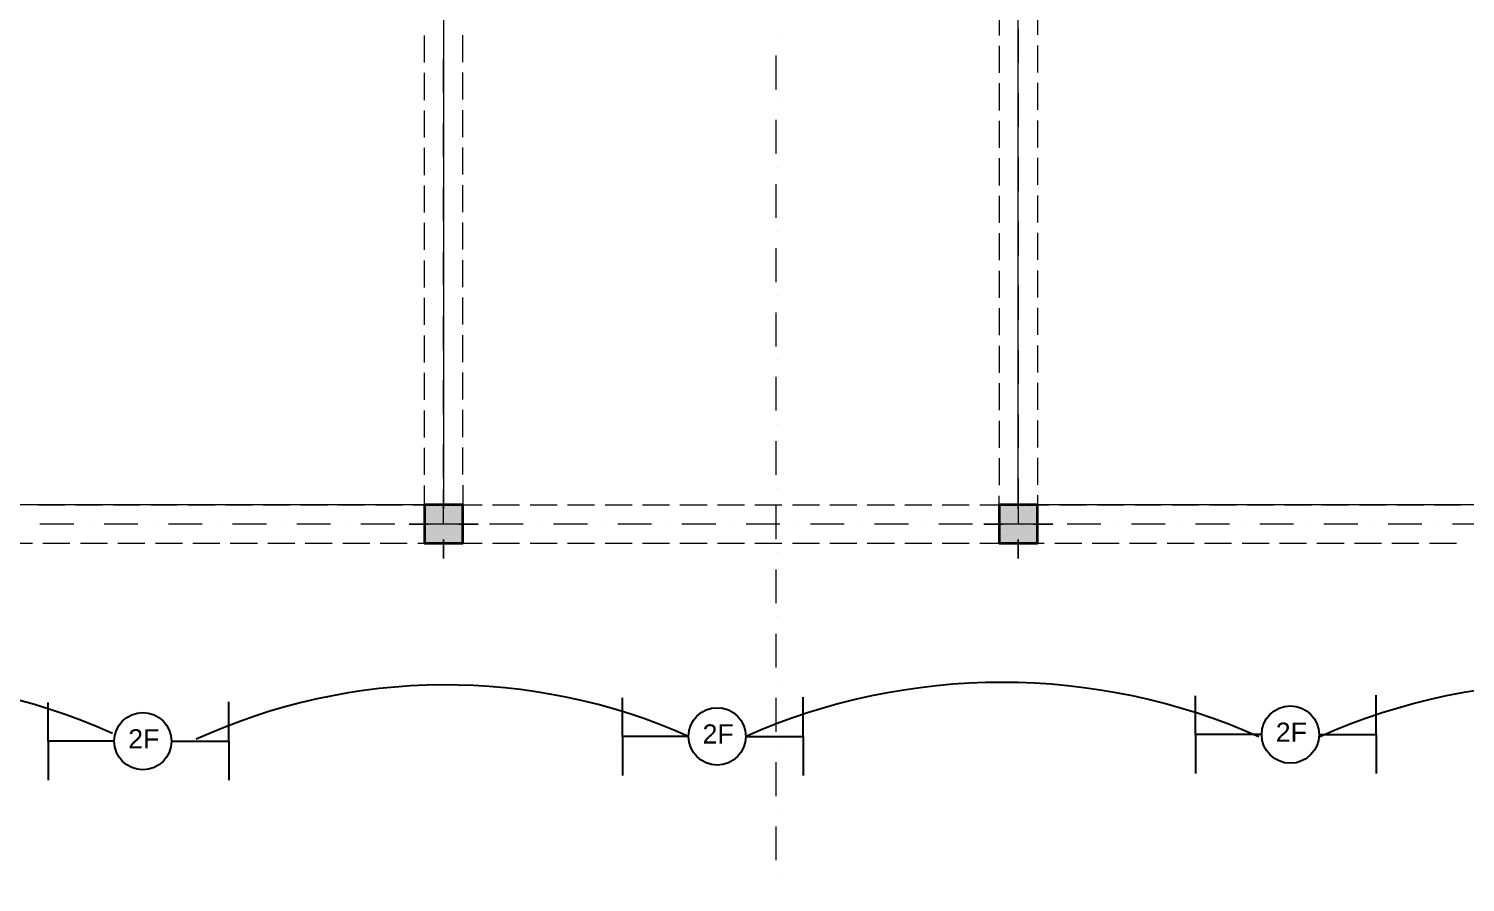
# Model space of a CAD drawing. Header units: inches. Extents: x 206002 to 410047, y 60394 to 83306.
# Drawn here: x 235411 to 242930, y 72319 to 76783 of the extents above; entities that cross this region are included whole.
import ezdxf

# ---------------------------------------------------------------- set-up
doc = ezdxf.new("R2010")
doc.units = ezdxf.units.IN
doc.header["$MEASUREMENT"] = 0
for name, color, linetype in [('LIGHTING', 1, 'Continuous'), ('PDF_Marker - Section', 7, 'Continuous'), ('PDF_Structural - Bearing', 7, 'Continuous')]:
    doc.layers.add(name, color=color, linetype=linetype)
doc.styles.get("Standard").update_dxf_attribs({"font": 'arial.ttf'})

msp = doc.modelspace()

# ---------------------------------------------------------------- linework, layer by layer
at = {"layer": 'LIGHTING'}
for p, q in [((235512.3, 73056.6), (235512.3, 73258.5)), ((236457.9, 73056.6), (236457.9, 73261.8)), ((238518.4, 73082), (238518.4, 73284)), ((239464, 73082), (239464, 73287.3)), ((241518.4, 73091.3), (241518.4, 73293.3)), ((242464, 73091.3), (242464, 73296.6)), ((241864.2, 73091.3), (241518.4, 73091.3)), ((241518.4, 73091.3), (241518.4, 72887.2)), ((242164.2, 73091.3), (242464, 73091.3)), ((242464, 73091.3), (242464, 72887.2)), ((235858.1, 73056.6), (235512.3, 73056.6)), ((235512.3, 73056.6), (235512.3, 72852.4)), ((236158.1, 73056.6), (236457.9, 73056.6)), ((236457.9, 73056.6), (236457.9, 72852.4)), ((238864.2, 73082), (238518.4, 73082)), ((238518.4, 73082), (238518.4, 72877.9)), ((239164.2, 73082), (239464, 73082)), ((239464, 73082), (239464, 72877.9))]:
    msp.add_line(p, q, dxfattribs=at)
for centre in [(242014.2, 73091.3), (236008.1, 73056.6), (239014.2, 73082)]:
    msp.add_circle(centre, 150, dxfattribs=at)
for centre, radius, start, end in [((234526.1, 70164.1), 3217.2, 65.72541, 114.90859), ((237593.2, 70215.7), 3135.4, 66.08682, 114.60122), ((240504.5, 70046.7), 3317.7, 66.10458, 113.89542), ((243512.8, 70046.7), 3317.7, 66.10458, 113.89542)]:
    msp.add_arc(centre, radius, start, end, dxfattribs=at)
at = {"layer": 'PDF_Marker - Section', "lineweight": 13}
for points in [[(239322.8, 76731.4), (239322.8, 76731.4)], [(239322.8, 76466.1), (239322.8, 76643)], [(239322.8, 76395.4), (239322.8, 76395.4)], [(239322.8, 76130.1), (239322.8, 76306.9)], [(239322.8, 76059.4), (239322.8, 76059.4)], [(239322.8, 75794.1), (239322.8, 75970.9)], [(239322.8, 75723.3), (239322.8, 75723.3)], [(239322.8, 75458), (239322.8, 75634.9)], [(239322.8, 75387.3), (239322.8, 75387.3)], [(239322.8, 75122), (239322.8, 75298.9)], [(239322.8, 75051.2), (239322.8, 75051.2)], [(239322.8, 74786), (239322.8, 74962.8)], [(239322.8, 74715.3), (239322.8, 74715.3)], [(239322.8, 74450), (239322.8, 74626.8)], [(239322.8, 74379.3), (239322.8, 74379.3)], [(239322.8, 74114), (239322.8, 74290.8)], [(239322.8, 74043.2), (239322.8, 74043.2)], [(239322.8, 73777.9), (239322.8, 73954.8)], [(239322.8, 73707.2), (239322.8, 73707.2)], [(239322.8, 73441.9), (239322.8, 73618.8)], [(239322.8, 73371.1), (239322.8, 73371.1)], [(239322.8, 73105.9), (239322.8, 73282.7)], [(239322.8, 73035.1), (239322.8, 73035.1)], [(239322.8, 72769.8), (239322.8, 72946.7)], [(239322.8, 72699.2), (239322.8, 72699.2)], [(239322.8, 72433.9), (239322.8, 72610.7)], [(239322.8, 72363.1), (239322.8, 72363.1)]]:
    msp.add_lwpolyline(points, dxfattribs=at)
at = {"layer": 'PDF_Structural - Bearing', "lineweight": 18}
msp.add_lwpolyline([(271070.4, 74292.9), (240590.2, 74292.9), (240590.2, 81254.4), (237582.3, 81254.4), (237582.3, 74292.9), (207102.1, 74292.9), (207102.1, 65369.4), (216627.1, 65369.4), (216627.1, 63865.4), (261745.9, 63865.4), (261745.9, 65369.4), (271070.4, 65369.4)], close=True, dxfattribs=at)
for points in [[(240489.9, 76890.1), (240489.9, 76748.7)], [(240690.5, 76892.3), (240690.5, 76750.9)], [(237482, 76606.6), (237482, 76748.1)], [(237682.5, 76608.8), (237682.5, 76750.3)], [(240489.9, 76694), (240489.9, 76552.5)], [(240690.5, 76696.2), (240690.5, 76554.7)], [(237482, 76410.5), (237482, 76552)], [(237682.5, 76412.7), (237682.5, 76554.2)], [(240489.9, 76497.9), (240489.9, 76356.4)], [(240690.5, 76500.1), (240690.5, 76358.6)], [(237482, 76214.4), (237482, 76355.8)], [(237682.5, 76216.6), (237682.5, 76358)], [(240489.9, 76301.8), (240489.9, 76160.3)], [(240690.5, 76304), (240690.5, 76162.5)], [(237482, 76018.2), (237482, 76159.7)], [(237682.5, 76020.4), (237682.5, 76161.9)], [(240489.9, 76105.6), (240489.9, 75964.1)], [(240690.5, 76107.8), (240690.5, 75966.3)], [(237482, 75822.1), (237482, 75963.6)], [(237682.5, 75824.3), (237682.5, 75965.8)], [(240489.9, 75909.5), (240489.9, 75768)], [(240690.5, 75911.7), (240690.5, 75770.2)], [(237482, 75626), (237482, 75767.5)], [(237682.5, 75628.2), (237682.5, 75769.7)], [(240489.9, 75713.4), (240489.9, 75571.9)], [(240690.5, 75715.6), (240690.5, 75574.1)], [(237482, 75429.8), (237482, 75571.3)], [(237682.5, 75432.1), (237682.5, 75573.5)], [(240489.9, 75517.3), (240489.9, 75375.8)], [(240690.5, 75519.5), (240690.5, 75378)], [(237482, 75233.7), (237482, 75375.2)], [(237682.5, 75235.9), (237682.5, 75377.4)], [(240489.9, 75321.2), (240489.9, 75179.6)], [(240690.5, 75323.4), (240690.5, 75181.8)], [(237482, 75037.6), (237482, 75179.1)], [(237682.5, 75039.8), (237682.5, 75181.3)], [(240489.9, 75124.9), (240489.9, 74983.5)], [(240690.5, 75127.1), (240690.5, 74985.7)], [(237482, 74841.5), (237482, 74983)], [(237682.5, 74843.7), (237682.5, 74985.2)], [(240489.9, 74928.8), (240489.9, 74787.4)], [(240690.5, 74931), (240690.5, 74789.6)], [(237482, 74645.4), (237482, 74786.9)], [(237682.5, 74647.6), (237682.5, 74789.1)], [(240489.9, 74732.7), (240489.9, 74591.2)], [(240690.5, 74734.9), (240690.5, 74593.4)], [(237482, 74449.2), (237482, 74590.7)], [(237682.5, 74451.4), (237682.5, 74592.9)], [(240489.9, 74536.6), (240489.9, 74395.1)], [(240690.5, 74538.8), (240690.5, 74397.3)], [(237421.3, 74293.2), (237482, 74293.2), (237482, 74394.5)], [(237682.5, 74396.7), (237682.5, 74293.2), (237784.1, 74293.2)], [(235459.9, 74293.2), (235601.5, 74293.2)], [(235656.1, 74293.2), (235797.6, 74293.2)], [(235852.2, 74293.2), (235993.7, 74293.2)], [(236048.3, 74293.2), (236189.8, 74293.2)], [(236244.5, 74293.2), (236385.9, 74293.2)], [(236440.6, 74293.2), (236582, 74293.2)], [(236636.7, 74293.2), (236778.2, 74293.2)], [(236832.8, 74293.2), (236974.3, 74293.2)], [(237028.9, 74293.2), (237170.4, 74293.2)], [(237225, 74293.2), (237366.6, 74293.2)], [(237838.8, 74293.2), (237980.2, 74293.2)], [(238034.9, 74293.2), (238176.3, 74293.2)], [(238231, 74293.2), (238372.6, 74293.2)], [(238427.2, 74293.2), (238568.7, 74293.2)], [(238623.3, 74293.2), (238764.8, 74293.2)], [(238819.4, 74293.2), (238960.9, 74293.2)], [(239015.5, 74293.2), (239157, 74293.2)], [(239211.7, 74293.2), (239353.1, 74293.2)], [(239407.8, 74293.2), (239549.3, 74293.2)], [(239603.9, 74293.2), (239745.4, 74293.2)], [(239800, 74293.2), (239941.5, 74293.2)], [(239996.1, 74293.2), (240137.7, 74293.2)], [(240192.3, 74293.2), (240333.8, 74293.2)], [(240388.5, 74293.2), (240489.9, 74293.2), (240489.9, 74340.5)], [(240690.5, 74342.7), (240690.5, 74293.2), (240751.3, 74293.2)], [(240806, 74293.2), (240947.5, 74293.2)], [(241002.2, 74293.2), (241143.7, 74293.2)], [(241198.3, 74293.2), (241339.8, 74293.2)], [(241394.4, 74293.2), (241535.9, 74293.3)], [(241590.5, 74293.3), (241732, 74293.3)], [(241786.6, 74293.3), (241928.1, 74293.3)], [(241982.8, 74293.3), (242124.2, 74293.3)], [(242178.9, 74293.3), (242320.4, 74293.3)], [(242375, 74293.3), (242516.5, 74293.3)], [(242571.1, 74293.3), (242712.7, 74293.3)], [(242767.3, 74293.3), (242908.8, 74293.3)], [(235289.1, 74092.6), (235430.6, 74092.6)], [(235485.3, 74092.6), (235626.7, 74092.6)], [(235681.4, 74092.6), (235822.8, 74092.6)], [(235877.5, 74092.6), (236019, 74092.6)], [(236073.6, 74092.6), (236215.1, 74092.6)], [(236269.7, 74092.6), (236411.2, 74092.6)], [(236465.8, 74092.6), (236607.4, 74092.6)], [(236662.1, 74092.6), (236803.5, 74092.6)], [(236858.2, 74092.6), (236999.6, 74092.6)], [(237054.3, 74092.6), (237195.8, 74092.6)], [(237250.4, 74092.6), (237391.9, 74092.6)], [(237446.5, 74092.6), (237588, 74092.6)], [(237642.6, 74092.6), (237784.1, 74092.6)], [(237838.8, 74092.6), (237980.2, 74092.6)], [(238034.9, 74092.6), (238176.3, 74092.6)], [(238231, 74092.6), (238372.6, 74092.6)], [(238427.2, 74092.6), (238568.7, 74092.6)], [(238623.3, 74092.6), (238764.8, 74092.6)], [(238819.4, 74092.6), (238960.9, 74092.6)], [(239015.5, 74092.6), (239157, 74092.6)], [(239211.7, 74092.6), (239353.1, 74092.6)], [(239407.8, 74092.6), (239549.3, 74092.6)], [(239603.9, 74092.6), (239745.4, 74092.6)], [(239800, 74092.6), (239941.5, 74092.6)], [(239996.1, 74092.6), (240137.7, 74092.6)], [(240192.3, 74092.6), (240333.8, 74092.6)], [(240388.5, 74092.6), (240529.9, 74092.6)], [(240584.6, 74092.6), (240726.1, 74092.6)], [(240780.7, 74092.6), (240922.2, 74092.6)], [(240976.8, 74092.6), (241118.3, 74092.6)], [(241172.9, 74092.6), (241314.4, 74092.6)], [(241369, 74092.6), (241510.5, 74092.6)], [(241565.2, 74092.7), (241706.6, 74092.7)], [(241761.3, 74092.7), (241902.9, 74092.7)], [(241957.5, 74092.7), (242099, 74092.7)], [(242153.6, 74092.7), (242295.1, 74092.7)], [(242349.7, 74092.7), (242491.2, 74092.7)], [(242545.8, 74092.7), (242687.3, 74092.7)], [(242742, 74092.7), (242883.4, 74092.7)]]:
    msp.add_lwpolyline(points, dxfattribs=at)
at = {"layer": 'PDF_Structural - Bearing', "lineweight": 20}
for points in [[(240590.2, 76782.2), (240590.2, 76605.3)], [(237582.3, 76713.5), (237582.3, 76713.5)], [(237582.3, 76448.2), (237582.3, 76625.1)], [(240590.2, 76516.9), (240590.2, 76516.9)], [(240590.2, 76446.2), (240590.2, 76269.3)], [(237582.3, 76377.5), (237582.3, 76377.5)], [(237582.3, 76112.2), (237582.3, 76289)], [(240590.2, 76180.9), (240590.2, 76180.9)], [(240590.2, 76110.1), (240590.2, 75933.3)], [(237582.3, 76041.4), (237582.3, 76041.4)], [(237582.3, 75776.2), (237582.3, 75953)], [(240590.2, 75844.8), (240590.2, 75844.8)], [(240590.2, 75774.1), (240590.2, 75597.3)], [(237582.3, 75705.4), (237582.3, 75705.4)], [(237582.3, 75440.2), (237582.3, 75617)], [(240590.2, 75508.9), (240590.2, 75508.9)], [(240590.2, 75438.1), (240590.2, 75261.2)], [(237582.3, 75369.4), (237582.3, 75369.4)], [(237582.3, 75104.1), (237582.3, 75281)], [(240590.2, 75172.8), (240590.2, 75172.8)], [(240590.2, 75102.1), (240590.2, 74925.2)], [(237582.3, 75033.4), (237582.3, 75033.4)], [(237582.3, 74768.1), (237582.3, 74945)], [(240590.2, 74836.8), (240590.2, 74836.8)], [(240590.2, 74766), (240590.2, 74589.1)], [(237582.3, 74697.3), (237582.3, 74697.3)], [(237582.3, 74432), (237582.3, 74608.9)], [(240590.2, 74500.7), (240590.2, 74500.7)], [(240590.2, 74430), (240590.2, 74192.6)], [(237582.3, 74361.3), (237582.3, 74361.3)], [(237582.3, 74192.6), (237582.3, 74274.8)], [(235469.6, 74192.9), (235646.5, 74192.9)], [(235734.9, 74192.9), (235734.9, 74192.9)], [(235805.6, 74192.9), (235982.5, 74192.9)], [(236070.9, 74192.9), (236070.9, 74192.9)], [(236141.7, 74192.9), (236318.6, 74192.9)], [(236407, 74192.9), (236407, 74192.9)], [(236477.7, 74192.9), (236654.5, 74192.9)], [(236743, 74192.9), (236743, 74192.9)], [(236813.7, 74192.9), (236990.5, 74192.9)], [(237079, 74192.9), (237079, 74192.9)], [(237149.7, 74192.9), (237326.6, 74192.9)], [(237415, 74192.9), (237415, 74192.9)], [(237485.7, 74192.9), (237662.6, 74192.9)], [(237751, 74192.9), (237751, 74192.9)], [(237821.8, 74192.9), (237998.7, 74192.9)], [(238087, 74192.9), (238087, 74192.9)], [(238157.8, 74192.9), (238334.7, 74192.9)], [(238423.1, 74192.9), (238423.1, 74192.9)], [(238493.8, 74192.9), (238670.6, 74192.9)], [(238759.1, 74192.9), (238759.1, 74192.9)], [(238829.9, 74192.9), (239006.7, 74192.9)], [(239095.2, 74192.9), (239095.2, 74192.9)], [(239165.8, 74192.9), (239342.7, 74192.9)], [(239431.1, 74192.9), (239431.1, 74192.9)], [(239501.9, 74192.9), (239678.7, 74192.9)], [(239767.1, 74192.9), (239767.1, 74192.9)], [(239837.9, 74192.9), (240014.8, 74192.9)], [(240103.2, 74192.9), (240103.2, 74192.9)], [(240173.9, 74192.9), (240350.8, 74192.9)], [(240439.2, 74192.9), (240439.2, 74192.9)], [(240510, 74192.9), (240686.9, 74192.9)], [(240775.3, 74192.9), (240775.3, 74192.9)], [(240846, 74192.9), (241022.8, 74192.9)], [(241111.3, 74192.9), (241111.3, 74192.9)], [(241182.1, 74192.9), (241358.8, 74192.9)], [(241447.3, 74192.9), (241447.3, 74192.9)], [(241518, 74192.9), (241694.9, 74193)], [(241783.3, 74193), (241783.3, 74193)], [(241854, 74193), (242030.9, 74193)], [(242119.3, 74193), (242119.3, 74193)], [(242190.1, 74193), (242367, 74193)], [(242455.4, 74193), (242455.4, 74193)], [(242526.1, 74193), (242703, 74193)], [(242791.4, 74193), (242791.4, 74193)], [(242862.1, 74193), (243038.9, 74193)]]:
    msp.add_lwpolyline(points, dxfattribs=at)
at = {"layer": 'PDF_Structural - Bearing', "lineweight": 0}
for points in [[(237582.3, 74373.1), (237582.3, 74272.8)], [(240590.2, 74373.1), (240590.2, 74272.8)], [(237401.8, 74192.6), (237502.1, 74192.6)], [(237762.8, 74192.6), (237662.5, 74192.6)], [(240409.7, 74192.6), (240510, 74192.6)], [(240770.7, 74192.6), (240670.4, 74192.6)], [(237582.3, 74012.1), (237582.3, 74112.4)], [(240590.2, 74012.1), (240590.2, 74112.4)]]:
    msp.add_lwpolyline(points, close=True, dxfattribs=at)
at = {"layer": 'PDF_Structural - Bearing', "lineweight": 35}
for points in [[(237482, 74292.9), (237482, 74092.3), (237682.5, 74092.3), (237682.5, 74292.9)], [(237482, 74292.9), (237482, 74092.3), (237682.5, 74092.3), (237682.5, 74292.9)], [(240489.9, 74292.9), (240489.9, 74092.3), (240690.5, 74092.3), (240690.5, 74292.9)], [(240489.9, 74292.9), (240489.9, 74092.3), (240690.5, 74092.3), (240690.5, 74292.9)]]:
    msp.add_lwpolyline(points, close=True, dxfattribs=at)
at = {"layer": 'PDF_Structural - Bearing', "lineweight": 15}
for points in [[(237489.1, 74283.8), (237489.1, 74283.8)], [(237489.1, 74283.8), (237489.1, 74283.8)], [(237489.1, 74233.7), (237489.1, 74233.7)], [(237489.1, 74233.7), (237489.1, 74233.7)], [(237532.5, 74258.8), (237532.5, 74258.8)], [(237532.5, 74258.8), (237532.5, 74258.8)], [(237576, 74283.8), (237576, 74283.8)], [(237576, 74283.8), (237576, 74283.8)], [(237576, 74233.7), (237576, 74233.7)], [(237576, 74233.7), (237576, 74233.7)], [(237619.4, 74258.8), (237619.4, 74258.8)], [(237619.4, 74258.8), (237619.4, 74258.8)], [(237662.8, 74283.8), (237662.8, 74283.8)], [(237662.8, 74283.8), (237662.8, 74283.8)], [(237662.8, 74233.7), (237662.8, 74233.7)], [(237662.8, 74233.7), (237662.8, 74233.7)], [(240528.2, 74283.8), (240528.2, 74283.8)], [(240528.2, 74283.8), (240528.2, 74283.8)], [(240528.2, 74233.7), (240528.2, 74233.7)], [(240528.2, 74233.7), (240528.2, 74233.7)], [(240571.6, 74258.8), (240571.6, 74258.8)], [(240571.6, 74258.8), (240571.6, 74258.8)], [(240615.1, 74283.8), (240615.1, 74283.8)], [(240615.1, 74283.8), (240615.1, 74283.8)], [(240615.1, 74233.7), (240615.1, 74233.7)], [(240615.1, 74233.7), (240615.1, 74233.7)], [(240658.5, 74258.8), (240658.5, 74258.8)], [(240658.5, 74258.8), (240658.5, 74258.8)], [(237489.1, 74183.6), (237489.1, 74183.6)], [(237489.1, 74183.6), (237489.1, 74183.6)], [(237532.5, 74208.6), (237532.5, 74208.6)], [(237532.5, 74208.6), (237532.5, 74208.6)], [(237532.5, 74158.5), (237532.5, 74158.5)], [(237532.5, 74158.5), (237532.5, 74158.5)], [(237576, 74183.6), (237576, 74183.6)], [(237576, 74183.6), (237576, 74183.6)], [(237619.4, 74208.6), (237619.4, 74208.6)], [(237619.4, 74208.6), (237619.4, 74208.6)], [(237619.4, 74158.5), (237619.4, 74158.5)], [(237619.4, 74158.5), (237619.4, 74158.5)], [(237662.8, 74183.6), (237662.8, 74183.6)], [(237662.8, 74183.6), (237662.8, 74183.6)], [(240528.2, 74183.6), (240528.2, 74183.6)], [(240528.2, 74183.6), (240528.2, 74183.6)], [(240571.6, 74208.6), (240571.6, 74208.6)], [(240571.6, 74208.6), (240571.6, 74208.6)], [(240571.6, 74158.5), (240571.6, 74158.5)], [(240571.6, 74158.5), (240571.6, 74158.5)], [(240615.1, 74183.6), (240615.1, 74183.6)], [(240615.1, 74183.6), (240615.1, 74183.6)], [(240658.5, 74208.6), (240658.5, 74208.6)], [(240658.5, 74208.6), (240658.5, 74208.6)], [(240658.5, 74158.5), (240658.5, 74158.5)], [(240658.5, 74158.5), (240658.5, 74158.5)], [(237489.1, 74133.4), (237489.1, 74133.4)], [(237489.1, 74133.4), (237489.1, 74133.4)], [(237532.5, 74108.4), (237532.5, 74108.4)], [(237532.5, 74108.4), (237532.5, 74108.4)], [(237576, 74133.4), (237576, 74133.4)], [(237576, 74133.4), (237576, 74133.4)], [(237619.4, 74108.4), (237619.4, 74108.4)], [(237619.4, 74108.4), (237619.4, 74108.4)], [(237662.8, 74133.4), (237662.8, 74133.4)], [(237662.8, 74133.4), (237662.8, 74133.4)], [(240528.2, 74133.4), (240528.2, 74133.4)], [(240528.2, 74133.4), (240528.2, 74133.4)], [(240571.6, 74108.4), (240571.6, 74108.4)], [(240571.6, 74108.4), (240571.6, 74108.4)], [(240615.1, 74133.4), (240615.1, 74133.4)], [(240615.1, 74133.4), (240615.1, 74133.4)], [(240658.5, 74108.4), (240658.5, 74108.4)], [(240658.5, 74108.4), (240658.5, 74108.4)]]:
    msp.add_lwpolyline(points, dxfattribs=at)
at = {"layer": 'PDF_Structural - Bearing', "lineweight": 0}
for points in [[(237582.3, 74192.6), (237582.3, 74192.6)], [(237582.3, 74192.6), (237582.3, 74192.6)], [(240590.2, 74192.6), (240590.2, 74192.6)], [(240590.2, 74192.6), (240590.2, 74192.6)]]:
    msp.add_lwpolyline(points, dxfattribs=at)
at = {"layer": 'PDF_Structural - Bearing', "lineweight": 0, "transparency": 33554559}
msp.add_solid([(237482, 74292.9), (237682.5, 74292.9), (237482, 74092.3), (237682.5, 74092.3)], dxfattribs=at)
at = {"layer": 'PDF_Structural - Bearing', "color": 7, "lineweight": 0, "true_color": 0xffffff, "transparency": 33554559}
for points in [[(237482, 74292.9), (237682.5, 74292.9), (237482, 74092.3), (237682.5, 74092.3)], [(237482, 74292.9), (237682.5, 74292.9), (237482, 74092.3), (237682.5, 74092.3)], [(240489.9, 74292.9), (240690.5, 74292.9), (240489.9, 74092.3), (240690.5, 74092.3)], [(240489.9, 74292.9), (240690.5, 74292.9), (240489.9, 74092.3), (240690.5, 74092.3)]]:
    msp.add_solid(points, dxfattribs=at)

# ---------------------------------------------------------------- texts
at = {"layer": 'LIGHTING', "char_height": 100, "attachment_point": 1}
for insert in [(235931.6, 73119.2), (238937.8, 73144.6), (241937.8, 73153.9)]:
    msp.add_mtext_dynamic_manual_height_columns('2F', width=175.49, gutter_width=1, heights=[0], dxfattribs=dict(at, insert=insert))

doc.saveas('drawing.dxf')
